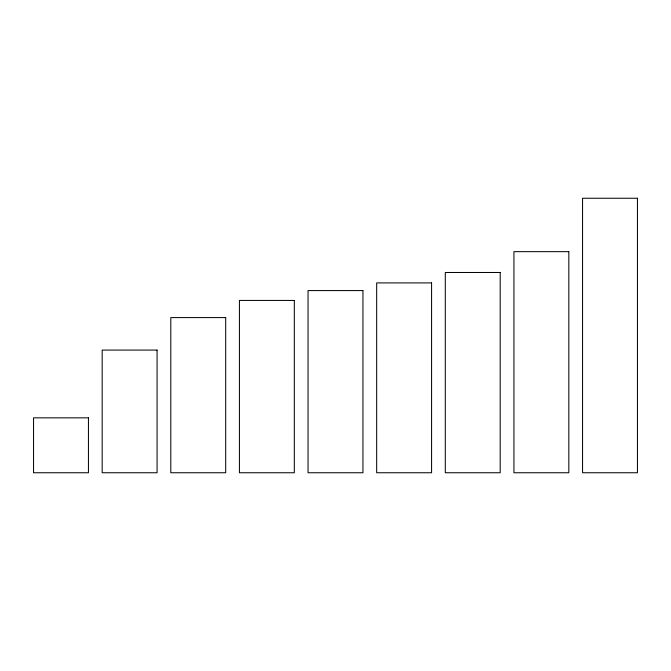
<?xml version="1.0" encoding="UTF-8"?>
<svg xmlns="http://www.w3.org/2000/svg" width="671" height="671" viewBox="0 0 671 671"><rect width="100%" height="100%" fill="white"/><g stroke="black" fill="none" stroke-linecap="round" stroke-linejoin="round"><path stroke-width="1.01" d="M637.45 198.247L582.554 198.247L582.554 472.753L637.45 472.753L637.45 198.247M568.823 251.659L513.927 251.659L513.927 472.753L568.823 472.753L568.823 251.659M500.197 272.485L445.301 272.485L445.301 472.753L500.197 472.753L500.197 272.485M431.579 282.91L376.674 282.91L376.674 472.753L431.579 472.753L431.579 282.91M362.952 290.577L308.048 290.577L308.048 472.753L362.952 472.753L362.952 290.577M294.326 300.44L239.421 300.44L239.421 472.753L294.326 472.753L294.326 300.44M225.699 317.593L170.803 317.593L170.803 472.753L225.699 472.753L225.699 317.593M157.073 350.077L102.177 350.077L102.177 472.753L157.073 472.753L157.073 350.077M88.446 417.848L33.55 417.848L33.55 472.753L88.446 472.753L88.446 417.848"/></g></svg>
